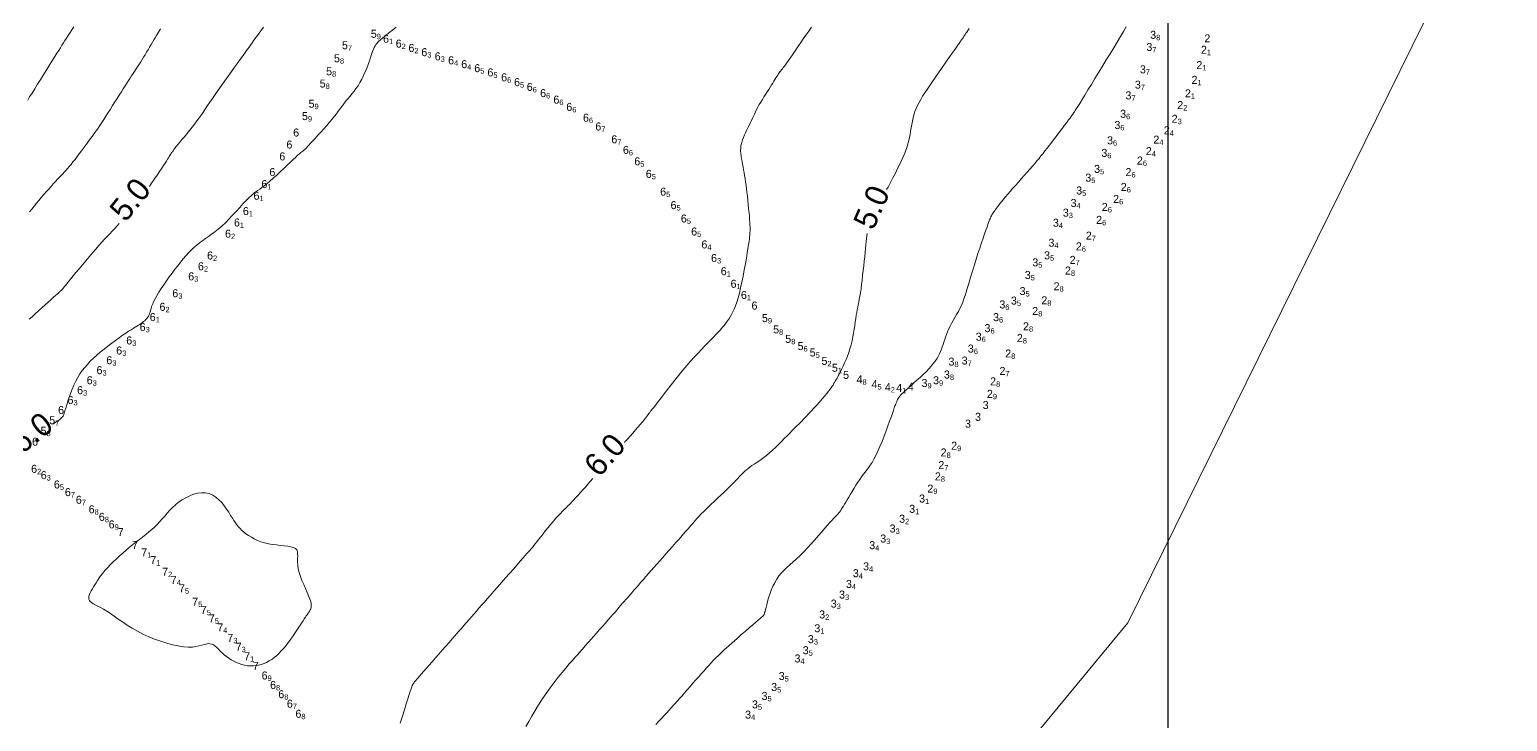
# Model space of a CAD drawing. Header units: millimetres. Extents: x 784883 to 785608, y 628235 to 628806.
# Drawn here: x 785400.4 to 785529.7, y 628520.3 to 628580.9 of the extents above; entities that cross this region are included whole.
import ezdxf
from ezdxf.enums import TextEntityAlignment as Align

# ---------------------------------------------------------------- set-up
doc = ezdxf.new("R2010")
doc.units = ezdxf.units.MM
for name, color, linetype in [('3_00', 92, 'Continuous'), ('4_00', 5, 'Continuous'), ('5_00', 252, 'Continuous'), ('6_00', 255, 'Continuous'), ('7_00', 255, 'Continuous'), ('Projection_Grid', 7, 'Continuous'), ('Topo_Ricanau_2023_dg2', 7, 'Continuous')]:
    doc.layers.add(name, color=color, linetype=linetype)
doc.layers.add('Soundings', color=7, linetype='Continuous', true_color=0x000000)

msp = doc.modelspace()

# ---------------------------------------------------------------- linework, layer by layer
at = {"layer": '3_00', "color": 92, "linetype": 'Continuous', "lineweight": 0, "true_color": 0x00c000, "flags": 128}
msp.add_lwpolyline([(785400.24, 628574.71), (785400.41, 628574.99), (785400.62, 628575.32), (785400.85, 628575.69), (785401.11, 628576.11), (785401.38, 628576.54), (785401.65, 628576.97), (785401.92, 628577.4), (785402.17, 628577.81), (785402.41, 628578.19), (785402.61, 628578.51), (785402.79, 628578.8), (785402.95, 628579.06), (785403.1, 628579.29), (785403.23, 628579.51), (785403.37, 628579.71), (785403.5, 628579.92), (785403.64, 628580.14), (785403.79, 628580.37), (785403.94, 628580.62), (785404.1, 628580.87), (785404.27, 628581.13)], dxfattribs=at)
at = {"layer": '4_00', "color": 5, "linetype": 'Continuous', "lineweight": 0, "true_color": 0x1b0fee, "flags": 128}
for points in [[(785400.4, 628564.93), (785400.59, 628565.17), (785400.79, 628565.42), (785401, 628565.68), (785401.21, 628565.93), (785401.43, 628566.19), (785401.65, 628566.44), (785401.86, 628566.69), (785402.08, 628566.93), (785402.29, 628567.16), (785402.48, 628567.39), (785402.67, 628567.59), (785402.85, 628567.78), (785403.02, 628567.96), (785403.17, 628568.12), (785403.31, 628568.27), (785403.45, 628568.42), (785403.59, 628568.57), (785403.73, 628568.72), (785403.88, 628568.9), (785404.04, 628569.08), (785404.2, 628569.3), (785404.38, 628569.52), (785404.57, 628569.76), (785404.75, 628570.01), (785404.94, 628570.26), (785405.12, 628570.5), (785405.29, 628570.73), (785405.45, 628570.95), (785405.6, 628571.15), (785405.74, 628571.34), (785405.87, 628571.52), (785405.99, 628571.69), (785406.12, 628571.87), (785406.25, 628572.06), (785406.39, 628572.26), (785406.54, 628572.49), (785406.71, 628572.74), (785406.89, 628573.02), (785407.08, 628573.31), (785407.27, 628573.61), (785407.47, 628573.92), (785407.67, 628574.24), (785407.87, 628574.55), (785408.06, 628574.86), (785408.25, 628575.15), (785408.43, 628575.43), (785408.6, 628575.7), (785408.76, 628575.95), (785408.92, 628576.19), (785409.06, 628576.42), (785409.2, 628576.64), (785409.33, 628576.84), (785409.45, 628577.03), (785409.57, 628577.2), (785409.68, 628577.37), (785409.79, 628577.54), (785409.9, 628577.71), (785410.02, 628577.88), (785410.13, 628578.06), (785410.25, 628578.25), (785410.37, 628578.45), (785410.5, 628578.67), (785410.64, 628578.89), (785410.77, 628579.11), (785410.9, 628579.34), (785411.04, 628579.56), (785411.16, 628579.78), (785411.28, 628579.98), (785411.4, 628580.17), (785411.5, 628580.35), (785411.6, 628580.51), (785411.69, 628580.66), (785411.78, 628580.8), (785411.86, 628580.93)], [(785496.33, 628581.11), (785496.08, 628580.71), (785495.82, 628580.27), (785495.53, 628579.79), (785495.23, 628579.29), (785494.91, 628578.77), (785494.58, 628578.23), (785494.25, 628577.69), (785493.92, 628577.14), (785493.59, 628576.6), (785493.28, 628576.08), (785492.98, 628575.6), (785492.71, 628575.15), (785492.46, 628574.76), (785492.26, 628574.42), (785492.09, 628574.16), (785491.96, 628573.95), (785491.86, 628573.8), (785491.79, 628573.69), (785491.75, 628573.62), (785491.72, 628573.58), (785491.7, 628573.56), (785491.69, 628573.54), (785491.68, 628573.53), (785491.67, 628573.51), (785491.65, 628573.48), (785491.62, 628573.44), (785491.57, 628573.37), (785491.51, 628573.27), (785491.41, 628573.14), (785491.29, 628572.97), (785491.13, 628572.76), (785490.94, 628572.52), (785490.74, 628572.24), (785490.52, 628571.95), (785490.29, 628571.64), (785490.05, 628571.34), (785489.82, 628571.04), (785489.61, 628570.76), (785489.41, 628570.51), (785489.22, 628570.27), (785489.05, 628570.04), (785488.87, 628569.83), (785488.7, 628569.61), (785488.52, 628569.4), (785488.33, 628569.17), (785488.12, 628568.93), (785487.9, 628568.67), (785487.65, 628568.4), (785487.4, 628568.11), (785487.15, 628567.82), (785486.89, 628567.53), (785486.64, 628567.24), (785486.39, 628566.97), (785486.17, 628566.71), (785485.96, 628566.47), (785485.77, 628566.24), (785485.6, 628566.04), (785485.45, 628565.85), (785485.31, 628565.68), (785485.19, 628565.52), (785485.08, 628565.38), (785484.98, 628565.25), (785484.9, 628565.14), (785484.82, 628565.03), (785484.75, 628564.93), (785484.69, 628564.84), (785484.64, 628564.75), (785484.58, 628564.66), (785484.54, 628564.58), (785484.49, 628564.49), (785484.44, 628564.39), (785484.4, 628564.28), (785484.35, 628564.16), (785484.29, 628564), (785484.22, 628563.82), (785484.15, 628563.6), (785484.05, 628563.33), (785483.94, 628563.01), (785483.82, 628562.64), (785483.68, 628562.21), (785483.52, 628561.76), (785483.36, 628561.28), (785483.2, 628560.79), (785483.05, 628560.3), (785482.9, 628559.83), (785482.76, 628559.38), (785482.64, 628558.97), (785482.53, 628558.59), (785482.42, 628558.23), (785482.33, 628557.91), (785482.23, 628557.6), (785482.13, 628557.31), (785482.03, 628557.02), (785481.91, 628556.75), (785481.78, 628556.48), (785481.64, 628556.21), (785481.49, 628555.94), (785481.34, 628555.68), (785481.19, 628555.42), (785481.05, 628555.17), (785480.92, 628554.92), (785480.79, 628554.67), (785480.69, 628554.44), (785480.6, 628554.21), (785480.52, 628553.98), (785480.45, 628553.76), (785480.38, 628553.54), (785480.31, 628553.33), (785480.24, 628553.12), (785480.17, 628552.91), (785480.08, 628552.7), (785479.99, 628552.5), (785479.88, 628552.29), (785479.76, 628552.08), (785479.61, 628551.87), (785479.45, 628551.65), (785479.26, 628551.42), (785479.05, 628551.19), (785478.82, 628550.94), (785478.56, 628550.69), (785478.3, 628550.44), (785478.02, 628550.2), (785477.76, 628549.96), (785477.5, 628549.73), (785477.26, 628549.52), (785477.06, 628549.34), (785476.88, 628549.17), (785476.73, 628549.03), (785476.62, 628548.91), (785476.52, 628548.8), (785476.44, 628548.7), (785476.38, 628548.61), (785476.33, 628548.52), (785476.29, 628548.43), (785476.25, 628548.34), (785476.2, 628548.23), (785476.16, 628548.11), (785476.1, 628547.96), (785476.04, 628547.78), (785475.96, 628547.56), (785475.87, 628547.3), (785475.76, 628546.98), (785475.63, 628546.62), (785475.48, 628546.2), (785475.32, 628545.77), (785475.15, 628545.31), (785474.97, 628544.85), (785474.78, 628544.41), (785474.6, 628543.99), (785474.42, 628543.62), (785474.26, 628543.29), (785474.09, 628543.01), (785473.93, 628542.77), (785473.78, 628542.55), (785473.63, 628542.35), (785473.48, 628542.16), (785473.32, 628541.96), (785473.17, 628541.75), (785473.01, 628541.52), (785472.84, 628541.27), (785472.68, 628541.01), (785472.52, 628540.75), (785472.36, 628540.48), (785472.2, 628540.22), (785472.06, 628539.98), (785471.93, 628539.74), (785471.8, 628539.54), (785471.69, 628539.35), (785471.59, 628539.18), (785471.49, 628539.03), (785471.4, 628538.9), (785471.32, 628538.78), (785471.24, 628538.67), (785471.17, 628538.58), (785471.09, 628538.49), (785471.02, 628538.41), (785470.93, 628538.31), (785470.83, 628538.21), (785470.71, 628538.09), (785470.57, 628537.94), (785470.41, 628537.75), (785470.2, 628537.53), (785469.97, 628537.25), (785469.7, 628536.94), (785469.41, 628536.61), (785469.1, 628536.25), (785468.78, 628535.89), (785468.45, 628535.53), (785468.12, 628535.18), (785467.8, 628534.86), (785467.49, 628534.57), (785467.19, 628534.3), (785466.91, 628534.06), (785466.65, 628533.82), (785466.4, 628533.58), (785466.17, 628533.34), (785465.95, 628533.08), (785465.76, 628532.8), (785465.58, 628532.49), (785465.42, 628532.17), (785465.28, 628531.83), (785465.16, 628531.48), (785465.05, 628531.15), (785464.96, 628530.84), (785464.89, 628530.56), (785464.82, 628530.32), (785464.77, 628530.13), (785464.73, 628529.98), (785464.7, 628529.87), (785464.68, 628529.79), (785464.66, 628529.73), (785464.65, 628529.7), (785464.64, 628529.67), (785464.63, 628529.66), (785464.62, 628529.64), (785464.6, 628529.62), (785464.57, 628529.59), (785464.51, 628529.54), (785464.43, 628529.47), (785464.31, 628529.36), (785464.14, 628529.22), (785463.93, 628529.04), (785463.66, 628528.8), (785463.35, 628528.53), (785463, 628528.23), (785462.63, 628527.92), (785462.26, 628527.59), (785461.89, 628527.26), (785461.53, 628526.94), (785461.2, 628526.64), (785460.91, 628526.37), (785460.66, 628526.13), (785460.42, 628525.9), (785460.21, 628525.68), (785460.01, 628525.47), (785459.81, 628525.25), (785459.61, 628525.03), (785459.4, 628524.79), (785459.17, 628524.53), (785458.93, 628524.26), (785458.68, 628523.98), (785458.43, 628523.69), (785458.18, 628523.4), (785457.93, 628523.12), (785457.69, 628522.85), (785457.47, 628522.59), (785457.26, 628522.36), (785457.07, 628522.14), (785456.88, 628521.93), (785456.7, 628521.73), (785456.52, 628521.53), (785456.33, 628521.32), (785456.14, 628521.1), (785455.92, 628520.87), (785455.69, 628520.62), (785455.44, 628520.36), (785455.19, 628520.09)]]:
    msp.add_lwpolyline(points, dxfattribs=at)
at = {"layer": '5_00', "color": 252, "linetype": 'Continuous', "lineweight": 0, "true_color": 0x8e919d, "flags": 128}
for points in [[(785410.88, 628567.16), (785411.08, 628567.45), (785411.32, 628567.81), (785411.56, 628568.15), (785411.77, 628568.46), (785411.96, 628568.75), (785412.12, 628568.99), (785412.26, 628569.2), (785412.37, 628569.38), (785412.47, 628569.53), (785412.55, 628569.66), (785412.62, 628569.77), (785412.68, 628569.87), (785412.73, 628569.95), (785412.78, 628570.03), (785412.83, 628570.11), (785412.89, 628570.19), (785412.95, 628570.28), (785413.03, 628570.39), (785413.12, 628570.51), (785413.23, 628570.65), (785413.37, 628570.82), (785413.54, 628571.03), (785413.73, 628571.25), (785413.94, 628571.5), (785414.16, 628571.77), (785414.38, 628572.05), (785414.61, 628572.33), (785414.83, 628572.61), (785415.04, 628572.89), (785415.24, 628573.16), (785415.43, 628573.43), (785415.61, 628573.69), (785415.79, 628573.96), (785415.98, 628574.24), (785416.18, 628574.54), (785416.4, 628574.86), (785416.64, 628575.21), (785416.9, 628575.59), (785417.18, 628575.99), (785417.47, 628576.4), (785417.77, 628576.81), (785418.06, 628577.21), (785418.33, 628577.59), (785418.58, 628577.93), (785418.8, 628578.24), (785418.99, 628578.49), (785419.14, 628578.7), (785419.27, 628578.88), (785419.38, 628579.05), (785419.49, 628579.2), (785419.6, 628579.35), (785419.72, 628579.52), (785419.86, 628579.72), (785420.03, 628579.95), (785420.22, 628580.21), (785420.43, 628580.49), (785420.64, 628580.78), (785420.87, 628581.09)], [(785482.59, 628580.96), (785482.47, 628580.8), (785482.38, 628580.66), (785482.3, 628580.55), (785482.24, 628580.45), (785482.18, 628580.37), (785482.13, 628580.3), (785482.08, 628580.23), (785482.05, 628580.17), (785482.01, 628580.11), (785481.97, 628580.06), (785481.94, 628580.01), (785481.9, 628579.95), (785481.86, 628579.9), (785481.81, 628579.83), (785481.76, 628579.76), (785481.7, 628579.67), (785481.62, 628579.56), (785481.53, 628579.42), (785481.41, 628579.26), (785481.27, 628579.06), (785481.1, 628578.81), (785480.9, 628578.53), (785480.67, 628578.2), (785480.43, 628577.85), (785480.17, 628577.48), (785479.91, 628577.1), (785479.64, 628576.72), (785479.38, 628576.34), (785479.14, 628575.99), (785478.91, 628575.65), (785478.71, 628575.34), (785478.52, 628575.05), (785478.35, 628574.77), (785478.2, 628574.5), (785478.06, 628574.24), (785477.94, 628573.97), (785477.84, 628573.7), (785477.76, 628573.43), (785477.69, 628573.15), (785477.63, 628572.86), (785477.57, 628572.57), (785477.52, 628572.28), (785477.47, 628571.99), (785477.42, 628571.7), (785477.37, 628571.43), (785477.31, 628571.16), (785477.23, 628570.89), (785477.15, 628570.62), (785477.06, 628570.34), (785476.95, 628570.06), (785476.82, 628569.75), (785476.68, 628569.43), (785476.51, 628569.09), (785476.33, 628568.71), (785476.13, 628568.32), (785475.92, 628567.91), (785475.71, 628567.5), (785475.49, 628567.1), (785475.37, 628566.88)], [(785400.38, 628555.53), (785400.63, 628555.76), (785400.9, 628556.01), (785401.19, 628556.27), (785401.48, 628556.54), (785401.76, 628556.8), (785402.04, 628557.04), (785402.28, 628557.27), (785402.5, 628557.46), (785402.67, 628557.62), (785402.81, 628557.74), (785402.92, 628557.83), (785403, 628557.91), (785403.07, 628557.96), (785403.12, 628558.01), (785403.16, 628558.05), (785403.2, 628558.09), (785403.25, 628558.14), (785403.3, 628558.2), (785403.36, 628558.28), (785403.44, 628558.37), (785403.54, 628558.49), (785403.66, 628558.64), (785403.81, 628558.83), (785404, 628559.06), (785404.21, 628559.32), (785404.46, 628559.62), (785404.73, 628559.95), (785405.02, 628560.3), (785405.31, 628560.66), (785405.61, 628561.01), (785405.91, 628561.35), (785406.19, 628561.68), (785406.46, 628561.99), (785406.71, 628562.27), (785406.95, 628562.53), (785407.18, 628562.78), (785407.41, 628563.01), (785407.63, 628563.25), (785407.85, 628563.48), (785408.07, 628563.71), (785408.24, 628563.9)], [(785473.68, 628563.04), (785473.68, 628563.03), (785473.65, 628562.82), (785473.62, 628562.59), (785473.59, 628562.33), (785473.56, 628562.04), (785473.53, 628561.72), (785473.49, 628561.38), (785473.45, 628561.01), (785473.41, 628560.62), (785473.36, 628560.21), (785473.32, 628559.79), (785473.27, 628559.38), (785473.22, 628558.96), (785473.18, 628558.57), (785473.13, 628558.19), (785473.08, 628557.85), (785473.03, 628557.55), (785472.98, 628557.28), (785472.94, 628557.04), (785472.89, 628556.81), (785472.84, 628556.59), (785472.8, 628556.36), (785472.76, 628556.13), (785472.71, 628555.88), (785472.67, 628555.61), (785472.63, 628555.31), (785472.59, 628555), (785472.54, 628554.67), (785472.48, 628554.33), (785472.42, 628553.99), (785472.34, 628553.64), (785472.26, 628553.3), (785472.16, 628552.96), (785472.05, 628552.62), (785471.94, 628552.3), (785471.82, 628552), (785471.69, 628551.71), (785471.57, 628551.44), (785471.46, 628551.2), (785471.35, 628550.98), (785471.26, 628550.79), (785471.17, 628550.64), (785471.09, 628550.5), (785471.03, 628550.39), (785470.97, 628550.29), (785470.92, 628550.2), (785470.87, 628550.13), (785470.83, 628550.06), (785470.8, 628549.99), (785470.76, 628549.93), (785470.72, 628549.85), (785470.68, 628549.77), (785470.61, 628549.67), (785470.53, 628549.55), (785470.43, 628549.41), (785470.29, 628549.24), (785470.13, 628549.04), (785469.93, 628548.81), (785469.72, 628548.56), (785469.49, 628548.29), (785469.25, 628548.03), (785469.01, 628547.76), (785468.77, 628547.49), (785468.54, 628547.25), (785468.32, 628547.02), (785468.11, 628546.8), (785467.91, 628546.6), (785467.72, 628546.4), (785467.52, 628546.21), (785467.32, 628546.01), (785467.11, 628545.8), (785466.89, 628545.58), (785466.66, 628545.34), (785466.41, 628545.09), (785466.16, 628544.84), (785465.9, 628544.58), (785465.64, 628544.32), (785465.38, 628544.07), (785465.12, 628543.84), (785464.87, 628543.63), (785464.63, 628543.44), (785464.4, 628543.27), (785464.18, 628543.12), (785463.97, 628542.98), (785463.78, 628542.85), (785463.59, 628542.73), (785463.42, 628542.61), (785463.26, 628542.49), (785463.11, 628542.37), (785462.96, 628542.24), (785462.82, 628542.09), (785462.67, 628541.94), (785462.51, 628541.78), (785462.34, 628541.59), (785462.15, 628541.39), (785461.93, 628541.17), (785461.69, 628540.93), (785461.43, 628540.68), (785461.15, 628540.41), (785460.86, 628540.14), (785460.57, 628539.87), (785460.28, 628539.6), (785460.01, 628539.35), (785459.77, 628539.11), (785459.54, 628538.89), (785459.34, 628538.69), (785459.16, 628538.5), (785458.98, 628538.31), (785458.81, 628538.12), (785458.63, 628537.93), (785458.44, 628537.71), (785458.23, 628537.48), (785458, 628537.21), (785457.75, 628536.93), (785457.48, 628536.63), (785457.21, 628536.31), (785456.92, 628535.99), (785456.63, 628535.66), (785456.35, 628535.33), (785456.06, 628535.01), (785455.79, 628534.7), (785455.53, 628534.4), (785455.27, 628534.1), (785455.02, 628533.82), (785454.78, 628533.55), (785454.55, 628533.28), (785454.32, 628533.02), (785454.1, 628532.77), (785453.88, 628532.52), (785453.67, 628532.28), (785453.47, 628532.05), (785453.27, 628531.82), (785453.08, 628531.61), (785452.9, 628531.4), (785452.73, 628531.2), (785452.56, 628531.01), (785452.41, 628530.83), (785452.25, 628530.66), (785452.1, 628530.48), (785451.95, 628530.31), (785451.79, 628530.12), (785451.62, 628529.92), (785451.43, 628529.71), (785451.22, 628529.47), (785450.99, 628529.21), (785450.75, 628528.93), (785450.49, 628528.64), (785450.23, 628528.35), (785449.98, 628528.06), (785449.74, 628527.79), (785449.52, 628527.54), (785449.32, 628527.32), (785449.15, 628527.13), (785449.01, 628526.97), (785448.88, 628526.82), (785448.76, 628526.68), (785448.63, 628526.54), (785448.49, 628526.38), (785448.32, 628526.19), (785448.12, 628525.96), (785447.88, 628525.69), (785447.61, 628525.38), (785447.31, 628525.02), (785446.98, 628524.63), (785446.64, 628524.21), (785446.29, 628523.76), (785445.94, 628523.29), (785445.59, 628522.8), (785445.25, 628522.31), (785444.93, 628521.8), (785444.62, 628521.3), (785444.33, 628520.82), (785444.07, 628520.35), (785443.82, 628519.92)]]:
    msp.add_lwpolyline(points, dxfattribs=at)
at = {"layer": '6_00', "color": 18, "linetype": 'Continuous', "lineweight": 0, "true_color": 0x000000, "flags": 128}
for points in [[(785402.45, 628546.36), (785402.64, 628546.49), (785402.87, 628546.65), (785403.04, 628546.77), (785403.17, 628546.88), (785403.26, 628546.97), (785403.33, 628547.07), (785403.39, 628547.19), (785403.44, 628547.34), (785403.5, 628547.53), (785403.57, 628547.76), (785403.65, 628548.04), (785403.75, 628548.36), (785403.86, 628548.7), (785403.99, 628549.05), (785404.13, 628549.42), (785404.28, 628549.77), (785404.45, 628550.12), (785404.62, 628550.44), (785404.81, 628550.75), (785405.01, 628551.04), (785405.23, 628551.32), (785405.46, 628551.59), (785405.71, 628551.86), (785405.98, 628552.12), (785406.28, 628552.39), (785406.59, 628552.66), (785406.92, 628552.92), (785407.25, 628553.19), (785407.59, 628553.45), (785407.92, 628553.69), (785408.24, 628553.92), (785408.54, 628554.13), (785408.81, 628554.32), (785409.06, 628554.48), (785409.28, 628554.62), (785409.46, 628554.74), (785409.63, 628554.84), (785409.78, 628554.93), (785409.92, 628555.02), (785410.04, 628555.09), (785410.16, 628555.17), (785410.27, 628555.24), (785410.38, 628555.33), (785410.48, 628555.41), (785410.57, 628555.5), (785410.65, 628555.59), (785410.73, 628555.69), (785410.8, 628555.8), (785410.85, 628555.91), (785410.9, 628556.03), (785410.94, 628556.16), (785410.98, 628556.31), (785411.03, 628556.47), (785411.08, 628556.64), (785411.16, 628556.84), (785411.25, 628557.07), (785411.38, 628557.32), (785411.53, 628557.59), (785411.71, 628557.9), (785411.92, 628558.22), (785412.14, 628558.55), (785412.38, 628558.89), (785412.62, 628559.24), (785412.87, 628559.58), (785413.12, 628559.91), (785413.36, 628560.22), (785413.6, 628560.53), (785413.84, 628560.82), (785414.07, 628561.09), (785414.31, 628561.35), (785414.54, 628561.59), (785414.78, 628561.82), (785415.03, 628562.03), (785415.27, 628562.22), (785415.53, 628562.41), (785415.79, 628562.59), (785416.06, 628562.78), (785416.33, 628562.97), (785416.62, 628563.18), (785416.91, 628563.41), (785417.21, 628563.68), (785417.53, 628563.97), (785417.84, 628564.3), (785418.16, 628564.63), (785418.48, 628564.97), (785418.78, 628565.31), (785419.07, 628565.63), (785419.34, 628565.92), (785419.58, 628566.17), (785419.8, 628566.37), (785420, 628566.54), (785420.18, 628566.68), (785420.35, 628566.8), (785420.53, 628566.92), (785420.72, 628567.05), (785420.93, 628567.2), (785421.16, 628567.39), (785421.42, 628567.61), (785421.71, 628567.87), (785422.02, 628568.15), (785422.33, 628568.44), (785422.64, 628568.73), (785422.94, 628569.02), (785423.22, 628569.28), (785423.46, 628569.52), (785423.68, 628569.72), (785423.85, 628569.88), (785424, 628570.01), (785424.12, 628570.11), (785424.22, 628570.19), (785424.29, 628570.25), (785424.35, 628570.29), (785424.4, 628570.33), (785424.44, 628570.36), (785424.47, 628570.39), (785424.51, 628570.43), (785424.56, 628570.47), (785424.63, 628570.54), (785424.71, 628570.64), (785424.82, 628570.76), (785424.97, 628570.93), (785425.16, 628571.13), (785425.38, 628571.36), (785425.62, 628571.63), (785425.87, 628571.91), (785426.13, 628572.2), (785426.39, 628572.5), (785426.64, 628572.78), (785426.87, 628573.05), (785427.07, 628573.29), (785427.24, 628573.52), (785427.4, 628573.73), (785427.55, 628573.92), (785427.69, 628574.11), (785427.82, 628574.29), (785427.96, 628574.47), (785428.1, 628574.66), (785428.26, 628574.85), (785428.43, 628575.05), (785428.6, 628575.26), (785428.78, 628575.48), (785428.95, 628575.72), (785429.13, 628575.97), (785429.3, 628576.24), (785429.46, 628576.54), (785429.62, 628576.85), (785429.76, 628577.17), (785429.89, 628577.5), (785430.02, 628577.83), (785430.13, 628578.15), (785430.23, 628578.44), (785430.32, 628578.71), (785430.41, 628578.95), (785430.48, 628579.15), (785430.55, 628579.31), (785430.62, 628579.45), (785430.7, 628579.58), (785430.81, 628579.7), (785430.93, 628579.83), (785431.1, 628579.98), (785431.3, 628580.15), (785431.55, 628580.35), (785431.83, 628580.58), (785432.14, 628580.82), (785432.46, 628581.09)], [(785468.8, 628581.1), (785468.55, 628580.74), (785468.31, 628580.4), (785468.08, 628580.07), (785467.86, 628579.75), (785467.66, 628579.45), (785467.47, 628579.18), (785467.3, 628578.92), (785467.14, 628578.68), (785466.99, 628578.46), (785466.85, 628578.27), (785466.73, 628578.09), (785466.61, 628577.93), (785466.51, 628577.79), (785466.42, 628577.66), (785466.33, 628577.55), (785466.26, 628577.45), (785466.18, 628577.36), (785466.11, 628577.27), (785466.04, 628577.19), (785465.97, 628577.09), (785465.91, 628577), (785465.84, 628576.89), (785465.76, 628576.78), (785465.68, 628576.65), (785465.6, 628576.52), (785465.51, 628576.37), (785465.41, 628576.2), (785465.3, 628576.03), (785465.19, 628575.84), (785465.06, 628575.64), (785464.92, 628575.43), (785464.78, 628575.21), (785464.64, 628574.98), (785464.5, 628574.75), (785464.36, 628574.53), (785464.23, 628574.31), (785464.11, 628574.09), (785464, 628573.88), (785463.9, 628573.69), (785463.81, 628573.49), (785463.72, 628573.31), (785463.64, 628573.12), (785463.55, 628572.93), (785463.46, 628572.74), (785463.36, 628572.54), (785463.26, 628572.33), (785463.15, 628572.12), (785463.05, 628571.9), (785462.94, 628571.68), (785462.84, 628571.45), (785462.76, 628571.22), (785462.69, 628570.99), (785462.63, 628570.75), (785462.61, 628570.52), (785462.6, 628570.28), (785462.61, 628570.05), (785462.64, 628569.81), (785462.67, 628569.57), (785462.72, 628569.33), (785462.77, 628569.09), (785462.81, 628568.85), (785462.86, 628568.61), (785462.91, 628568.36), (785462.95, 628568.1), (785462.99, 628567.84), (785463.03, 628567.56), (785463.07, 628567.27), (785463.11, 628566.96), (785463.15, 628566.64), (785463.19, 628566.29), (785463.23, 628565.93), (785463.26, 628565.57), (785463.3, 628565.21), (785463.33, 628564.86), (785463.36, 628564.54), (785463.38, 628564.24), (785463.4, 628563.99), (785463.41, 628563.78), (785463.42, 628563.61), (785463.42, 628563.47), (785463.42, 628563.36), (785463.42, 628563.27), (785463.42, 628563.2), (785463.41, 628563.14), (785463.41, 628563.08), (785463.4, 628563.02), (785463.4, 628562.94), (785463.39, 628562.85), (785463.38, 628562.72), (785463.36, 628562.56), (785463.33, 628562.35), (785463.29, 628562.08), (785463.24, 628561.74), (785463.18, 628561.34), (785463.1, 628560.88), (785463.02, 628560.38), (785462.92, 628559.85), (785462.82, 628559.31), (785462.71, 628558.79), (785462.6, 628558.28), (785462.49, 628557.81), (785462.38, 628557.4), (785462.27, 628557.04), (785462.16, 628556.72), (785462.04, 628556.43), (785461.93, 628556.18), (785461.81, 628555.95), (785461.69, 628555.75), (785461.56, 628555.55), (785461.43, 628555.36), (785461.3, 628555.18), (785461.15, 628554.99), (785460.99, 628554.81), (785460.83, 628554.61), (785460.64, 628554.42), (785460.44, 628554.2), (785460.23, 628553.98), (785459.99, 628553.74), (785459.73, 628553.48), (785459.46, 628553.2), (785459.17, 628552.9), (785458.87, 628552.58), (785458.55, 628552.24), (785458.22, 628551.87), (785457.89, 628551.48), (785457.54, 628551.07), (785457.19, 628550.65), (785456.85, 628550.22), (785456.52, 628549.8), (785456.2, 628549.39), (785455.91, 628549.01), (785455.65, 628548.67), (785455.42, 628548.37), (785455.24, 628548.13), (785455.09, 628547.94), (785454.97, 628547.79), (785454.87, 628547.67), (785454.8, 628547.58), (785454.75, 628547.51), (785454.7, 628547.45), (785454.66, 628547.4), (785454.62, 628547.34), (785454.57, 628547.28), (785454.52, 628547.21), (785454.45, 628547.12), (785454.37, 628547.01), (785454.27, 628546.89), (785454.15, 628546.73), (785454, 628546.55), (785453.82, 628546.34), (785453.62, 628546.1), (785453.4, 628545.85), (785453.17, 628545.58), (785452.93, 628545.32), (785452.7, 628545.05), (785452.48, 628544.8), (785452.44, 628544.75)], [(785449.67, 628541.6), (785449.45, 628541.35), (785449.23, 628541.1), (785449.02, 628540.85), (785448.8, 628540.61), (785448.59, 628540.38), (785448.39, 628540.15), (785448.19, 628539.94), (785448, 628539.74), (785447.82, 628539.55), (785447.65, 628539.37), (785447.49, 628539.21), (785447.33, 628539.05), (785447.17, 628538.89), (785447, 628538.73), (785446.83, 628538.55), (785446.64, 628538.35), (785446.44, 628538.13), (785446.23, 628537.88), (785446, 628537.61), (785445.77, 628537.33), (785445.54, 628537.05), (785445.32, 628536.77), (785445.11, 628536.5), (785444.92, 628536.26), (785444.76, 628536.05), (785444.63, 628535.89), (785444.52, 628535.75), (785444.44, 628535.66), (785444.39, 628535.58), (785444.34, 628535.53), (785444.32, 628535.5), (785444.3, 628535.48), (785444.28, 628535.46), (785444.27, 628535.45), (785444.26, 628535.44), (785444.25, 628535.43), (785444.24, 628535.42), (785444.23, 628535.41), (785444.23, 628535.4), (785444.22, 628535.39), (785444.21, 628535.37), (785444.2, 628535.36), (785444.18, 628535.34), (785444.15, 628535.3), (785444.09, 628535.24), (785444.02, 628535.16), (785443.91, 628535.03), (785443.76, 628534.86), (785443.56, 628534.64), (785443.32, 628534.36), (785443.04, 628534.04), (785442.72, 628533.68), (785442.39, 628533.3), (785442.04, 628532.9), (785441.69, 628532.5), (785441.34, 628532.11), (785441.02, 628531.74), (785440.72, 628531.4), (785440.44, 628531.08), (785440.19, 628530.79), (785439.94, 628530.52), (785439.71, 628530.26), (785439.49, 628530), (785439.28, 628529.76), (785439.06, 628529.51), (785438.84, 628529.26), (785438.61, 628529), (785438.38, 628528.73), (785438.14, 628528.46), (785437.89, 628528.18), (785437.64, 628527.88), (785437.37, 628527.58), (785437.09, 628527.26), (785436.79, 628526.92), (785436.49, 628526.58), (785436.19, 628526.24), (785435.9, 628525.9), (785435.61, 628525.57), (785435.34, 628525.26), (785435.09, 628524.97), (785434.86, 628524.72), (785434.68, 628524.51), (785434.52, 628524.32), (785434.38, 628524.17), (785434.27, 628524.05), (785434.18, 628523.94), (785434.11, 628523.85), (785434.05, 628523.78), (785434, 628523.71), (785433.96, 628523.65), (785433.92, 628523.58), (785433.88, 628523.49), (785433.83, 628523.37), (785433.78, 628523.21), (785433.7, 628522.99), (785433.61, 628522.7), (785433.5, 628522.33), (785433.35, 628521.88), (785433.19, 628521.36), (785433.02, 628520.8), (785432.83, 628520.21)]]:
    msp.add_lwpolyline(points, dxfattribs=at)
at = {"layer": '7_00', "color": 18, "linetype": 'Continuous', "lineweight": 0, "true_color": 0x000000, "flags": 128}
msp.add_lwpolyline([(785406.11, 628532.31), (785406.23, 628532.49), (785406.35, 628532.69), (785406.49, 628532.9), (785406.64, 628533.11), (785406.81, 628533.33), (785407, 628533.56), (785407.21, 628533.8), (785407.44, 628534.05), (785407.7, 628534.3), (785407.97, 628534.56), (785408.25, 628534.82), (785408.55, 628535.08), (785408.84, 628535.34), (785409.15, 628535.59), (785409.44, 628535.83), (785409.74, 628536.06), (785410.02, 628536.28), (785410.3, 628536.5), (785410.57, 628536.71), (785410.83, 628536.93), (785411.09, 628537.14), (785411.33, 628537.36), (785411.56, 628537.59), (785411.79, 628537.83), (785412.01, 628538.07), (785412.22, 628538.32), (785412.44, 628538.57), (785412.67, 628538.82), (785412.91, 628539.06), (785413.16, 628539.3), (785413.44, 628539.52), (785413.74, 628539.73), (785414.07, 628539.92), (785414.41, 628540.09), (785414.75, 628540.22), (785415.1, 628540.31), (785415.45, 628540.35), (785415.79, 628540.35), (785416.11, 628540.28), (785416.42, 628540.15), (785416.7, 628539.97), (785416.96, 628539.74), (785417.21, 628539.49), (785417.43, 628539.21), (785417.63, 628538.93), (785417.82, 628538.65), (785417.99, 628538.38), (785418.14, 628538.14), (785418.28, 628537.92), (785418.41, 628537.73), (785418.54, 628537.55), (785418.67, 628537.38), (785418.81, 628537.22), (785418.96, 628537.06), (785419.14, 628536.91), (785419.33, 628536.76), (785419.55, 628536.61), (785419.8, 628536.46), (785420.06, 628536.32), (785420.34, 628536.19), (785420.64, 628536.07), (785420.96, 628535.97), (785421.29, 628535.89), (785421.64, 628535.83), (785421.99, 628535.79), (785422.34, 628535.75), (785422.67, 628535.72), (785422.98, 628535.68), (785423.25, 628535.63), (785423.48, 628535.57), (785423.65, 628535.48), (785423.77, 628535.35), (785423.83, 628535.2), (785423.85, 628535.02), (785423.86, 628534.81), (785423.85, 628534.58), (785423.85, 628534.31), (785423.86, 628534.03), (785423.9, 628533.71), (785423.98, 628533.38), (785424.09, 628533.03), (785424.23, 628532.67), (785424.38, 628532.32), (785424.54, 628531.97), (785424.68, 628531.64), (785424.81, 628531.33), (785424.92, 628531.06), (785424.99, 628530.83), (785425.03, 628530.63), (785425.04, 628530.46), (785425.03, 628530.32), (785425, 628530.21), (785424.96, 628530.11), (785424.92, 628530.03), (785424.87, 628529.96), (785424.82, 628529.89), (785424.78, 628529.83), (785424.73, 628529.76), (785424.67, 628529.68), (785424.61, 628529.58), (785424.53, 628529.47), (785424.43, 628529.32), (785424.32, 628529.15), (785424.18, 628528.94), (785424.02, 628528.69), (785423.85, 628528.43), (785423.66, 628528.15), (785423.46, 628527.85), (785423.26, 628527.56), (785423.05, 628527.28), (785422.84, 628527), (785422.63, 628526.75), (785422.42, 628526.52), (785422.21, 628526.3), (785422.01, 628526.1), (785421.79, 628525.93), (785421.58, 628525.77), (785421.36, 628525.64), (785421.14, 628525.52), (785420.91, 628525.42), (785420.67, 628525.34), (785420.44, 628525.27), (785420.19, 628525.23), (785419.95, 628525.21), (785419.7, 628525.21), (785419.46, 628525.22), (785419.21, 628525.27), (785418.97, 628525.32), (785418.73, 628525.41), (785418.49, 628525.5), (785418.26, 628525.62), (785418.04, 628525.74), (785417.82, 628525.88), (785417.62, 628526.03), (785417.43, 628526.19), (785417.25, 628526.35), (785417.08, 628526.51), (785416.93, 628526.67), (785416.77, 628526.81), (785416.63, 628526.94), (785416.48, 628527.04), (785416.33, 628527.11), (785416.18, 628527.15), (785416.03, 628527.16), (785415.86, 628527.12), (785415.67, 628527.07), (785415.46, 628527.01), (785415.22, 628526.95), (785414.95, 628526.9), (785414.64, 628526.86), (785414.27, 628526.86), (785413.86, 628526.89), (785413.4, 628526.96), (785412.91, 628527.06), (785412.4, 628527.19), (785411.87, 628527.36), (785411.34, 628527.54), (785410.82, 628527.76), (785410.31, 628527.99), (785409.83, 628528.24), (785409.38, 628528.51), (785408.95, 628528.78), (785408.54, 628529.05), (785408.16, 628529.31), (785407.8, 628529.56), (785407.47, 628529.79), (785407.16, 628529.99), (785406.87, 628530.17), (785406.6, 628530.32), (785406.36, 628530.44), (785406.15, 628530.55), (785405.97, 628530.65), (785405.82, 628530.75), (785405.7, 628530.84), (785405.63, 628530.94), (785405.58, 628531.06), (785405.58, 628531.18), (785405.6, 628531.32), (785405.65, 628531.46), (785405.71, 628531.61), (785405.8, 628531.78), (785405.9, 628531.94), (785406, 628532.12), (785406.11, 628532.31)], dxfattribs=at)
at = {"layer": 'Projection_Grid', "color": 18, "linetype": 'Continuous', "true_color": 0x000000}
msp.add_line((785500, 628261.77), (785500, 628780.93), dxfattribs=at)
at = {"layer": 'Topo_Ricanau_2023_dg2', "color": 18, "linetype": 'Continuous', "lineweight": 20, "true_color": 0x000000}
for p, q in [((785529.67, 628596.37), (785496.46, 628528.99)), ((785496.46, 628528.99), (785464.24, 628489.93))]:
    msp.add_line(p, q, dxfattribs=at)

# ---------------------------------------------------------------- texts
at = {"layer": '5_00', "color": 252, "true_color": 0x8e919d}
for rotation, p in [(51.073, (785408.8, 628563.95)), (66.183, (785474.2, 628563.24))]:
    msp.add_text('5.0', height=2, rotation=rotation, dxfattribs=at).set_placement(p)
at = {"layer": '6_00', "color": 18, "true_color": 0x000000}
for rotation, p in [(38.596, (785399.73, 628543.68)), (48.713, (785450.23, 628541.63))]:
    msp.add_text('6.0', height=2, rotation=rotation, dxfattribs=at).set_placement(p)
at = {"layer": 'Soundings', "color": 18, "true_color": 0x000000}
for s, p in [('5', (785430.77, 628580.51, 5.91)), ('6', (785431.84, 628580.08, 6.08)), ('5', (785428.25, 628579.51, 5.74)), ('6', (785432.95, 628579.65, 6.18)), ('6', (785434.06, 628579.27, 6.24)), ('6', (785435.19, 628578.9, 6.3)), ('5', (785427.55, 628578.37, 5.78)), ('6', (785436.36, 628578.53, 6.33)), ('6', (785437.53, 628578.19, 6.38)), ('6', (785438.68, 628577.85, 6.41)), ('6', (785439.82, 628577.5, 6.47)), ('5', (785426.3, 628576.16, 5.84)), ('5', (785426.86, 628577.23, 5.8)), ('6', (785440.97, 628577.13, 6.52)), ('6', (785442.17, 628576.7, 6.61)), ('6', (785443.3, 628576.28, 6.49)), ('6', (785444.41, 628575.86, 6.55)), ('6', (785445.58, 628575.32, 6.58)), ('6', (785446.74, 628574.75, 6.57)), ('5', (785425.33, 628574.39, 5.87)), ('6', (785447.87, 628574.11, 6.62)), ('5', (785424.75, 628573.31, 5.93)), ('6', (785449.33, 628573.17, 6.63)), ('6', (785450.41, 628572.4, 6.65)), ('6', (785423.39, 628570.82, 5.98)), ('6', (785423.98, 628571.87, 5.99)), ('6', (785451.81, 628571.28, 6.66)), ('6', (785422.77, 628569.78, 5.96)), ('6', (785452.82, 628570.35, 6.56)), ('6', (785421.9, 628568.41, 5.98)), ('6', (785453.82, 628569.35, 6.5)), ('6', (785454.82, 628568.25, 6.49)), ('6', (785421.2, 628567.36, 6.08)), ('6', (785420.51, 628566.34, 6.1)), ('6', (785456.08, 628566.7, 6.52)), ('6', (785419.58, 628565, 6.11)), ('6', (785456.99, 628565.52, 6.53)), ('6', (785457.89, 628564.35, 6.51)), ('6', (785418.8, 628564, 6.11)), ('6', (785458.79, 628563.21, 6.45)), ('6', (785418.02, 628563.02, 6.17)), ('6', (785459.69, 628562.08, 6.38)), ('6', (785416.45, 628561.11, 6.19)), ('6', (785460.53, 628560.89, 6.27)), ('6', (785414.8, 628559.29, 6.26)), ('6', (785415.65, 628560.17, 6.23)), ('6', (785461.38, 628559.74, 6.14)), ('6', (785462.24, 628558.64, 6.1)), ('6', (785412.29, 628556.62, 6.21)), ('6', (785413.41, 628557.81, 6.29)), ('6', (785463.14, 628557.66, 6.05)), ('6', (785464.07, 628556.73, 5.97)), ('6', (785411.43, 628555.73, 6.1)), ('5', (785464.98, 628555.64, 5.91)), ('6', (785410.55, 628554.86, 6.27)), ('5', (785465.96, 628554.65, 5.84)), ('6', (785408.5, 628552.8, 6.3)), ('6', (785409.38, 628553.68, 6.31)), ('5', (785467.02, 628553.82, 5.75)), ('5', (785468.1, 628553.19, 5.62)), ('6', (785407.64, 628551.95, 6.27)), ('6', (785405.92, 628550.2, 6.33)), ('6', (785406.78, 628551.08, 6.29)), ('6', (785405.08, 628549.33, 6.32)), ('6', (785403.42, 628547.59, 6.01)), ('6', (785404.24, 628548.47, 6.28)), ('5', (785402.64, 628546.7, 5.66)), ('5', (785401.89, 628545.78, 5.76)), ('6', (785401.14, 628544.83, 5.96)), ('6', (785401.06, 628542.45, 6.23)), ('6', (785401.9, 628541.9, 6.32)), ('6', (785403.05, 628541.08, 6.5)), ('6', (785404.01, 628540.41, 6.67)), ('6', (785404.97, 628539.74, 6.7)), ('6', (785406.09, 628538.91, 6.76)), ('6', (785406.98, 628538.25, 6.84)), ('6', (785407.84, 628537.59, 6.92)), ('7', (785408.63, 628536.91, 6.97)), ('7', (785409.89, 628535.79, 7.02)), ('7', (785410.69, 628535.14, 7.07)), ('7', (785411.48, 628534.46, 7.11)), ('7', (785412.52, 628533.45, 7.21)), ('7', (785413.27, 628532.73, 7.35)), ('7', (785413.99, 628532, 7.46)), ('7', (785415.15, 628530.83, 7.5)), ('7', (785415.9, 628530.11, 7.51)), ('7', (785416.6, 628529.36, 7.53)), ('7', (785417.34, 628528.57, 7.44)), ('7', (785418.22, 628527.66, 7.31)), ('7', (785418.95, 628526.88, 7.26)), ('7', (785419.69, 628526.05, 7.13)), ('7', (785420.45, 628525.21, 7.02)), ('6', (785421.22, 628524.37, 6.91)), ('6', (785421.96, 628523.54, 6.81)), ('6', (785422.68, 628522.73, 6.77)), ('6', (785423.43, 628521.9, 6.73)), ('6', (785424.18, 628521.02, 6.75))]:
    msp.add_text(s, height=0.7, dxfattribs=at).set_placement(p, align=Align.MIDDLE_RIGHT)
for s, p in [('9', (785430.77, 628580.51, 5.91)), ('7', (785428.25, 628579.51, 5.74)), ('1', (785431.84, 628580.08, 6.08)), ('2', (785432.95, 628579.65, 6.18)), ('2', (785434.06, 628579.27, 6.24)), ('3', (785435.19, 628578.9, 6.3)), ('8', (785427.55, 628578.37, 5.78)), ('3', (785436.36, 628578.53, 6.33)), ('4', (785437.53, 628578.19, 6.38)), ('4', (785438.68, 628577.85, 6.41)), ('8', (785426.86, 628577.23, 5.8)), ('5', (785439.82, 628577.5, 6.47)), ('5', (785440.97, 628577.13, 6.52)), ('6', (785442.17, 628576.7, 6.61)), ('8', (785426.3, 628576.16, 5.84)), ('5', (785443.3, 628576.28, 6.49)), ('6', (785444.41, 628575.86, 6.55)), ('6', (785445.58, 628575.32, 6.58)), ('9', (785425.33, 628574.39, 5.87)), ('6', (785446.74, 628574.75, 6.57)), ('6', (785447.87, 628574.11, 6.62)), ('9', (785424.75, 628573.31, 5.93)), ('6', (785449.33, 628573.17, 6.63)), ('7', (785450.41, 628572.4, 6.65)), ('7', (785451.81, 628571.28, 6.66)), ('6', (785452.82, 628570.35, 6.56)), ('5', (785453.82, 628569.35, 6.5)), ('1', (785421.2, 628567.36, 6.08)), ('5', (785454.82, 628568.25, 6.49)), ('1', (785420.51, 628566.34, 6.1)), ('5', (785456.08, 628566.7, 6.52)), ('1', (785419.58, 628565, 6.11)), ('5', (785456.99, 628565.52, 6.53)), ('1', (785418.8, 628564, 6.11)), ('5', (785457.89, 628564.35, 6.51)), ('2', (785418.02, 628563.02, 6.17)), ('5', (785458.79, 628563.21, 6.45)), ('2', (785416.45, 628561.11, 6.19)), ('4', (785459.69, 628562.08, 6.38)), ('3', (785460.53, 628560.89, 6.27)), ('2', (785415.65, 628560.17, 6.23)), ('1', (785461.38, 628559.74, 6.14)), ('3', (785414.8, 628559.29, 6.26)), ('1', (785462.24, 628558.64, 6.1)), ('3', (785413.41, 628557.81, 6.29)), ('1', (785463.14, 628557.66, 6.05)), ('1', (785411.43, 628555.73, 6.1)), ('2', (785412.29, 628556.62, 6.21)), ('9', (785464.98, 628555.64, 5.91)), ('3', (785410.55, 628554.86, 6.27)), ('8', (785465.96, 628554.65, 5.84)), ('3', (785409.38, 628553.68, 6.31)), ('8', (785467.02, 628553.82, 5.75)), ('6', (785468.1, 628553.19, 5.62)), ('3', (785407.64, 628551.95, 6.27)), ('3', (785408.5, 628552.8, 6.3)), ('3', (785406.78, 628551.08, 6.29)), ('3', (785405.08, 628549.33, 6.32)), ('3', (785405.92, 628550.2, 6.33)), ('3', (785404.24, 628548.47, 6.28)), ('7', (785402.64, 628546.7, 5.66)), ('8', (785401.89, 628545.78, 5.76)), ('2', (785401.06, 628542.45, 6.23)), ('3', (785401.9, 628541.9, 6.32)), ('5', (785403.05, 628541.08, 6.5)), ('7', (785404.01, 628540.41, 6.67)), ('7', (785404.97, 628539.74, 6.7)), ('8', (785406.09, 628538.91, 6.76)), ('8', (785406.98, 628538.25, 6.84)), ('9', (785407.84, 628537.59, 6.92)), ('1', (785410.69, 628535.14, 7.07)), ('1', (785411.48, 628534.46, 7.11)), ('2', (785412.52, 628533.45, 7.21)), ('4', (785413.27, 628532.73, 7.35)), ('5', (785413.99, 628532, 7.46)), ('5', (785415.15, 628530.83, 7.5)), ('5', (785415.9, 628530.11, 7.51)), ('5', (785416.6, 628529.36, 7.53)), ('4', (785417.34, 628528.57, 7.44)), ('3', (785418.22, 628527.66, 7.31)), ('3', (785418.95, 628526.88, 7.26)), ('1', (785419.69, 628526.05, 7.13)), ('9', (785421.22, 628524.37, 6.91)), ('8', (785421.96, 628523.54, 6.81)), ('8', (785422.68, 628522.73, 6.77)), ('7', (785423.43, 628521.9, 6.73)), ('8', (785424.18, 628521.02, 6.75))]:
    msp.add_text(s, height=0.472, dxfattribs=at).set_placement(p, align=Align.TOP_LEFT)
at = {"layer": 'Soundings', "color": 92, "true_color": 0x00c000}
for s, p in [('3', (785498.94, 628580.42, 3.77)), ('2', (785503.68, 628580.11, 2.04)), ('3', (785498.61, 628579.36, 3.68)), ('2', (785503.38, 628579.11, 2.05)), ('3', (785498.04, 628577.4, 3.72)), ('2', (785502.98, 628577.77, 2.1)), ('3', (785497.6, 628576.06, 3.71)), ('2', (785502.56, 628576.48, 2.1)), ('3', (785496.78, 628575.12, 3.69)), ('2', (785501.98, 628575.3, 2.06)), ('3', (785496.31, 628573.51, 3.62)), ('2', (785501.31, 628574.27, 2.16)), ('3', (785495.81, 628572.53, 3.59)), ('2', (785500.82, 628573.07, 2.32)), ('3', (785495.17, 628571.19, 3.55)), ('2', (785499.22, 628571.25, 2.4)), ('2', (785500.13, 628572.06, 2.35)), ('3', (785494.67, 628570.09, 3.57)), ('2', (785498.56, 628570.25, 2.43)), ('3', (785494.04, 628568.69, 3.54)), ('2', (785496.78, 628568.41, 2.6)), ('2', (785497.78, 628569.42, 2.57)), ('3', (785493.27, 628567.92, 3.54)), ('2', (785496.37, 628567.11, 2.64)), ('3', (785491.98, 628565.71, 3.4)), ('3', (785492.47, 628566.8, 3.5)), ('2', (785495.7, 628566.06, 2.63)), ('3', (785491.3, 628564.86, 3.29)), ('2', (785494.71, 628565.36, 2.57)), ('3', (785490.43, 628563.98, 3.39)), ('2', (785494.21, 628564.23, 2.64)), ('3', (785490.04, 628562.23, 3.4)), ('2', (785492.44, 628561.91, 2.61)), ('2', (785493.31, 628562.85, 2.66)), ('3', (785488.63, 628560.51, 3.51)), ('3', (785489.66, 628561.13, 3.46)), ('2', (785491.9, 628560.73, 2.68)), ('3', (785487.97, 628559.41, 3.49)), ('2', (785491.49, 628559.8, 2.8)), ('3', (785487.52, 628558, 3.45)), ('2', (785490.49, 628558.42, 2.81)), ('3', (785485.75, 628556.83, 3.55)), ('3', (785486.76, 628557.17, 3.5)), ('2', (785489.42, 628557.19, 2.8)), ('3', (785485.2, 628555.72, 3.58)), ('2', (785488.62, 628556.26, 2.83)), ('3', (785483.68, 628554.01, 3.59)), ('3', (785484.45, 628554.76, 3.59)), ('2', (785487.82, 628554.92, 2.83)), ('3', (785482.99, 628552.97, 3.62)), ('2', (785487.28, 628553.89, 2.81)), ('3', (785481.3, 628551.83, 3.77)), ('3', (785482.45, 628551.92, 3.74)), ('2', (785486.26, 628552.54, 2.75)), ('3', (785479.95, 628550.2, 3.85)), ('3', (785480.9, 628550.7, 3.79)), ('2', (785485.76, 628551.01, 2.65)), ('3', (785478.94, 628549.96, 3.94)), ('2', (785484.66, 628549.01, 2.88)), ('2', (785484.94, 628550.1, 2.76)), ('3', (785484.29, 628548.03, 2.95)), ('3', (785482.74, 628546.4, 2.99)), ('3', (785483.62, 628547, 3.01)), ('2', (785480.61, 628543.88, 2.78)), ('2', (785481.53, 628544.47, 2.92)), ('2', (785480.41, 628542.78, 2.73)), ('2', (785480.11, 628541.79, 2.83)), ('3', (785478.73, 628539.85, 3.07)), ('2', (785479.45, 628540.72, 2.93)), ('3', (785477.86, 628538.95, 3.13)), ('3', (785476.15, 628537.23, 3.26)), ('3', (785476.98, 628538.08, 3.2)), ('3', (785475.33, 628536.35, 3.3)), ('3', (785474.37, 628535.77, 3.4)), ('3', (785472.93, 628533.32, 3.41)), ('3', (785473.83, 628533.92, 3.41)), ('3', (785472.33, 628532.38, 3.35)), ('3', (785471.73, 628531.45, 3.32)), ('3', (785469.99, 628529.71, 3.16)), ('3', (785471, 628530.66, 3.25)), ('3', (785469.57, 628528.5, 3.1)), ('3', (785469, 628527.55, 3.32)), ('3', (785467.83, 628525.86, 3.44)), ('3', (785468.55, 628526.58, 3.45)), ('3', (785466.45, 628524.32, 3.5)), ('3', (785465.79, 628523.36, 3.52)), ('3', (785464.11, 628521.84, 3.45)), ('3', (785464.95, 628522.58, 3.48)), ('3', (785463.51, 628520.95, 3.42))]:
    msp.add_text(s, height=0.7, dxfattribs=at).set_placement(p, align=Align.MIDDLE_RIGHT)
for s, p in [('8', (785498.94, 628580.42, 3.77)), ('7', (785498.61, 628579.36, 3.68)), ('1', (785503.38, 628579.11, 2.05)), ('1', (785502.98, 628577.77, 2.1)), ('7', (785498.04, 628577.4, 3.72)), ('1', (785502.56, 628576.48, 2.1)), ('7', (785496.78, 628575.12, 3.69)), ('7', (785497.6, 628576.06, 3.71)), ('1', (785501.98, 628575.3, 2.06)), ('2', (785501.31, 628574.27, 2.16)), ('6', (785495.81, 628572.53, 3.59)), ('6', (785496.31, 628573.51, 3.62)), ('3', (785500.82, 628573.07, 2.32)), ('6', (785495.17, 628571.19, 3.55)), ('4', (785499.22, 628571.25, 2.4)), ('4', (785500.13, 628572.06, 2.35)), ('6', (785494.67, 628570.09, 3.57)), ('4', (785498.56, 628570.25, 2.43)), ('5', (785494.04, 628568.69, 3.54)), ('6', (785497.78, 628569.42, 2.57)), ('5', (785493.27, 628567.92, 3.54)), ('6', (785496.78, 628568.41, 2.6)), ('5', (785492.47, 628566.8, 3.5)), ('6', (785495.7, 628566.06, 2.63)), ('6', (785496.37, 628567.11, 2.64)), ('3', (785491.3, 628564.86, 3.29)), ('4', (785491.98, 628565.71, 3.4)), ('6', (785494.71, 628565.36, 2.57)), ('4', (785490.43, 628563.98, 3.39)), ('6', (785494.21, 628564.23, 2.64)), ('4', (785490.04, 628562.23, 3.4)), ('7', (785493.31, 628562.85, 2.66)), ('5', (785489.66, 628561.13, 3.46)), ('6', (785492.44, 628561.91, 2.61)), ('5', (785488.63, 628560.51, 3.51)), ('8', (785491.49, 628559.8, 2.8)), ('7', (785491.9, 628560.73, 2.68)), ('5', (785487.97, 628559.41, 3.49)), ('8', (785490.49, 628558.42, 2.81)), ('5', (785486.76, 628557.17, 3.5)), ('5', (785487.52, 628558, 3.45)), ('8', (785489.42, 628557.19, 2.8)), ('6', (785485.2, 628555.72, 3.58)), ('6', (785485.75, 628556.83, 3.55)), ('8', (785488.62, 628556.26, 2.83)), ('6', (785484.45, 628554.76, 3.59)), ('8', (785487.82, 628554.92, 2.83)), ('6', (785483.68, 628554.01, 3.59)), ('8', (785487.28, 628553.89, 2.81)), ('8', (785481.3, 628551.83, 3.77)), ('7', (785482.45, 628551.92, 3.74)), ('6', (785482.99, 628552.97, 3.62)), ('8', (785486.26, 628552.54, 2.75)), ('8', (785480.9, 628550.7, 3.79)), ('7', (785485.76, 628551.01, 2.65)), ('9', (785478.94, 628549.96, 3.94)), ('9', (785479.95, 628550.2, 3.85)), ('8', (785484.94, 628550.1, 2.76)), ('9', (785484.66, 628549.01, 2.88)), ('9', (785481.53, 628544.47, 2.92)), ('7', (785480.41, 628542.78, 2.73)), ('8', (785480.61, 628543.88, 2.78)), ('8', (785480.11, 628541.79, 2.83)), ('9', (785479.45, 628540.72, 2.93)), ('1', (785477.86, 628538.95, 3.13)), ('1', (785478.73, 628539.85, 3.07)), ('2', (785476.98, 628538.08, 3.2)), ('3', (785475.33, 628536.35, 3.3)), ('3', (785476.15, 628537.23, 3.26)), ('4', (785474.37, 628535.77, 3.4)), ('4', (785473.83, 628533.92, 3.41)), ('4', (785472.33, 628532.38, 3.35)), ('4', (785472.93, 628533.32, 3.41)), ('3', (785471.73, 628531.45, 3.32)), ('3', (785471, 628530.66, 3.25)), ('1', (785469.57, 628528.5, 3.1)), ('2', (785469.99, 628529.71, 3.16)), ('3', (785469, 628527.55, 3.32)), ('5', (785468.55, 628526.58, 3.45)), ('4', (785467.83, 628525.86, 3.44)), ('5', (785465.79, 628523.36, 3.52)), ('5', (785466.45, 628524.32, 3.5)), ('5', (785464.95, 628522.58, 3.48)), ('4', (785463.51, 628520.95, 3.42)), ('5', (785464.11, 628521.84, 3.45))]:
    msp.add_text(s, height=0.472, dxfattribs=at).set_placement(p, align=Align.TOP_LEFT)
at = {"layer": 'Soundings', "color": 252, "true_color": 0x8e919d}
for p in [(785469.16, 628552.63, 5.45), (785470.19, 628551.89, 5.24), (785471.1, 628551.29, 5.1)]:
    msp.add_text('5', height=0.7, dxfattribs=at).set_placement(p, align=Align.MIDDLE_RIGHT)
for s, p in [('5', (785469.16, 628552.63, 5.45)), ('2', (785470.19, 628551.89, 5.24)), ('1', (785471.1, 628551.29, 5.1))]:
    msp.add_text(s, height=0.472, dxfattribs=at).set_placement(p, align=Align.TOP_LEFT)
at = {"layer": 'Soundings', "color": 214, "true_color": 0x8c1b96}
for s, p in [('5', (785472.08, 628550.67, 4.95)), ('4', (785473.26, 628550.28, 4.76))]:
    msp.add_text(s, height=0.7, dxfattribs=at).set_placement(p, align=Align.MIDDLE_RIGHT)
msp.add_text('8', height=0.472, dxfattribs=at).set_placement((785473.26, 628550.28, 4.76), align=Align.TOP_LEFT)
at = {"layer": 'Soundings', "color": 5, "true_color": 0x1b0fee}
for p in [(785474.57, 628549.86, 4.48), (785475.73, 628549.6, 4.22), (785476.73, 628549.53, 4.06), (785477.74, 628549.65, 4.01)]:
    msp.add_text('4', height=0.7, dxfattribs=at).set_placement(p, align=Align.MIDDLE_RIGHT)
for s, p in [('5', (785474.57, 628549.86, 4.48)), ('2', (785475.73, 628549.6, 4.22)), ('1', (785476.73, 628549.53, 4.06))]:
    msp.add_text(s, height=0.472, dxfattribs=at).set_placement(p, align=Align.TOP_LEFT)

doc.saveas('drawing.dxf')
